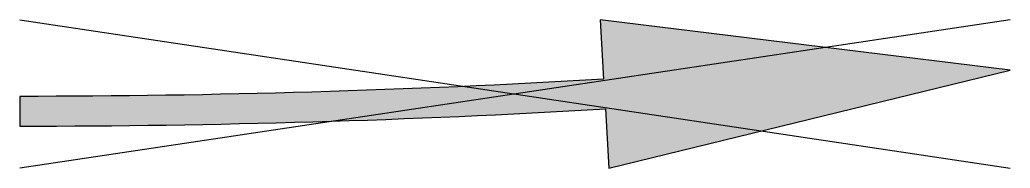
# Model space of a CAD drawing. Header units: metres. Extents: x 0 to 5, y -0.29 to 0.46.
import ezdxf

# ---------------------------------------------------------------- set-up
doc = ezdxf.new("R2010")
doc.units = ezdxf.units.M

msp = doc.modelspace()

# ---------------------------------------------------------------- hatches: boundary and pattern name
msp.add_hatch(color=256).paths.add_polyline_path([(2.9272, 0.4613), (2.9449, 0.1618, -0.014734), (0, 0.075), (0, -0.075, 0.014734), (2.9537, 0.0121), (2.9714, -0.2874), (4.9957, 0.2077)])

# ---------------------------------------------------------------- linework, layer by layer
at = {"flags": 128}
msp.add_lwpolyline([(2.9537, 0.0121), (2.9714, -0.2874), (4.9957, 0.2077), (2.9272, 0.4613), (2.9449, 0.1618, -0.014734), (0, 0.075), (0, -0.075, 0.014734)], format="xyb", close=True, dxfattribs=at)
for points in [[(0, 0.4613), (4.9957, -0.2874)], [(4.9957, 0.4613), (0, -0.2874)]]:
    msp.add_lwpolyline(points, dxfattribs=at)

doc.saveas('drawing.dxf')
